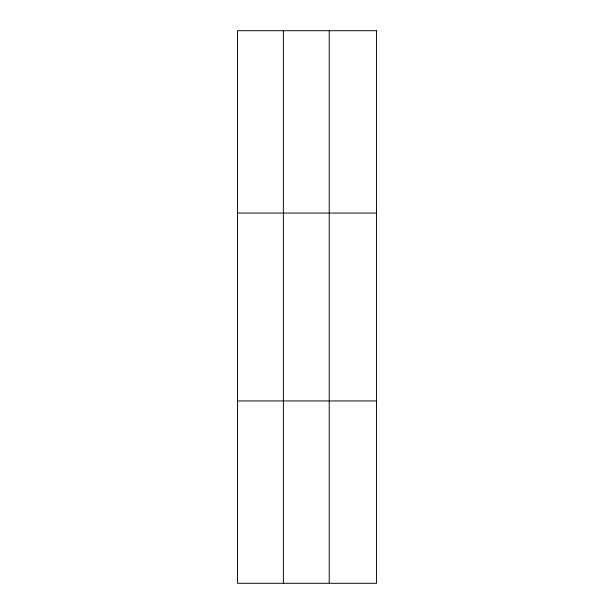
<?xml version="1.0" encoding="UTF-8"?>
<svg xmlns="http://www.w3.org/2000/svg" width="614" height="614" viewBox="0 0 614 614"><rect width="100%" height="100%" fill="white"/><g stroke="black" fill="none" stroke-linecap="round" stroke-linejoin="round"><path stroke-width="0.92" d="M283.376 583.3L283.376 30.7M329.234 583.3L329.234 30.7M237.526 213.058L376.474 213.058M237.526 400.942L376.474 400.942M376.474 30.7L376.474 583.3L237.526 583.3L237.526 30.7L376.474 30.7"/></g></svg>
